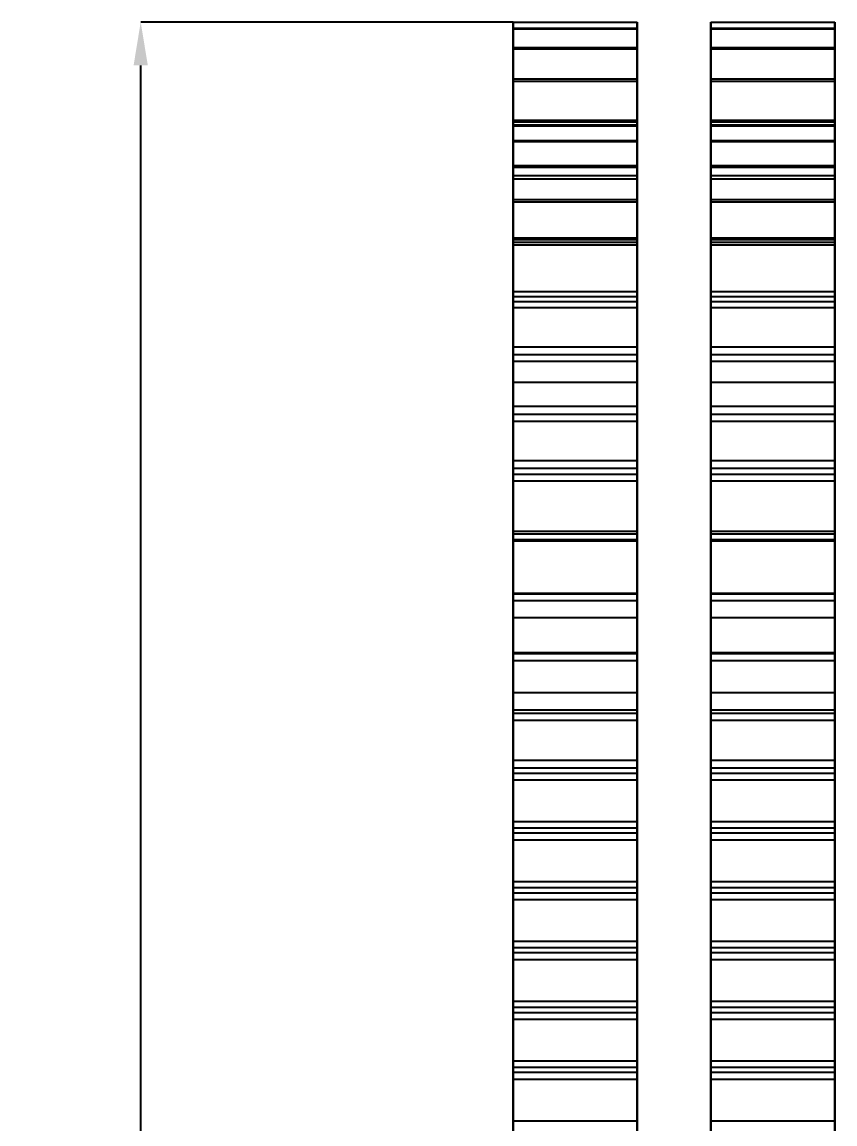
# Model space of a CAD drawing. Header units: millimetres. Extents: x -79 to 41330, y -75911 to 371.
# Drawn here: x 1788.1 to 1919.1, y -35929.3 to -35751.7 of the extents above; entities that cross this region are included whole.
import ezdxf

# ---------------------------------------------------------------- set-up
doc = ezdxf.new("R2010")
doc.units = ezdxf.units.MM
doc.layers.add('R17_COTAS_P', color=1, linetype='Continuous')
doc.layers.add('R17_PIEZAS_P', color=3, linetype='Continuous')
doc.dimstyles.get("Standard").update_dxf_attribs({"dimtxt": 2.5, "dimasz": 2.5, "dimexe": 1.25, "dimexo": 0.625, "dimtad": 1, "dimcen": 2.5, "dimazin": 3, "dimtfac": 1, "dimtmove": 0, "dimatfit": 3})

# ---------------------------------------------------------------- blocks, each defined once
blk = doc.blocks.new('_CLOSEDFILLED')
at = {"color": 0, "linetype": 'BYBLOCK'}
blk.add_solid([(-1, 0.164), (0, 0), (-1, -0.164)], dxfattribs=at)
blk = doc.blocks.new('*D168')
for p, q in [((1867.18, -35751.69), (1807.18, -35751.69)), ((1807.18, -36178.8), (1807.18, -35758.69)), ((1867.18, -36185.8), (1807.18, -36185.8))]:
    blk.add_line(p, q)
at = {"layer": 'Defpoints'}
for p in [(1867.18, -35751.69), (1807.18, -36185.8), (1867.18, -36185.8)]:
    blk.add_point(p, dxfattribs=at)
at = {"layer": 'R17_COTAS_P', "xscale": 7, "yscale": 7}
for p, rotation in [((1807.18, -35751.69), 90), ((1807.18, -36185.8), 270)]:
    blk.add_blockref('_CLOSEDFILLED', p, dxfattribs=dict(at, rotation=rotation))
at = {"layer": 'R17_COTAS_P', "insert": (1798.56, -35968.75), "char_height": 16, "attachment_point": 5, "rotation": 90}
blk.add_mtext('434,11', dxfattribs=at)

msp = doc.modelspace()

# ---------------------------------------------------------------- linework, layer by layer
at = {"layer": 'R17_PIEZAS_P'}
for p, q in [((1867.18, -35752.689), (1867.18, -35751.693)), ((1867.18, -35751.693), (1887.18, -35751.693)), ((1867.18, -35767.573), (1867.18, -35751.693)), ((1867.18, -35751.693), (1867.18, -35752.81)), ((1887.18, -35751.693), (1887.18, -35752.689)), ((1887.18, -35751.693), (1887.18, -35767.573)), ((1887.18, -35752.81), (1887.18, -35751.693)), ((1899.06, -35752.689), (1899.06, -35751.693)), ((1899.06, -35751.693), (1919.06, -35751.693)), ((1899.06, -35767.573), (1899.06, -35751.693)), ((1899.06, -35751.693), (1899.06, -35752.81)), ((1919.06, -35751.693), (1919.06, -35752.689)), ((1919.06, -35751.693), (1919.06, -35767.573)), ((1919.06, -35752.81), (1919.06, -35751.693)), ((1867.18, -35755.771), (1867.18, -35752.689)), ((1867.18, -35752.689), (1887.18, -35752.689)), ((1867.18, -35768.364), (1867.18, -35752.689)), ((1867.18, -35752.81), (1887.18, -35752.81)), ((1867.18, -35768.46), (1867.18, -35752.81)), ((1867.18, -35752.81), (1867.18, -35756.01)), ((1887.18, -35752.689), (1887.18, -35755.771)), ((1887.18, -35752.689), (1887.18, -35768.364)), ((1887.18, -35752.81), (1887.18, -35768.46)), ((1887.18, -35756.01), (1887.18, -35752.81)), ((1899.06, -35755.771), (1899.06, -35752.689)), ((1899.06, -35752.689), (1919.06, -35752.689)), ((1899.06, -35768.364), (1899.06, -35752.689)), ((1899.06, -35752.81), (1919.06, -35752.81)), ((1899.06, -35768.46), (1899.06, -35752.81)), ((1899.06, -35752.81), (1899.06, -35756.01)), ((1919.06, -35752.689), (1919.06, -35755.771)), ((1919.06, -35752.689), (1919.06, -35768.364)), ((1919.06, -35752.81), (1919.06, -35768.46)), ((1919.06, -35756.01), (1919.06, -35752.81)), ((1867.18, -35760.854), (1867.18, -35755.771)), ((1867.18, -35755.771), (1887.18, -35755.771)), ((1867.18, -35770.811), (1867.18, -35755.771)), ((1887.18, -35755.771), (1887.18, -35760.854)), ((1887.18, -35755.771), (1887.18, -35770.811)), ((1899.06, -35760.854), (1899.06, -35755.771)), ((1899.06, -35755.771), (1919.06, -35755.771)), ((1899.06, -35770.811), (1899.06, -35755.771)), ((1919.06, -35755.771), (1919.06, -35760.854)), ((1919.06, -35755.771), (1919.06, -35770.811)), ((1867.18, -35756.01), (1887.18, -35756.01)), ((1867.18, -35771), (1867.18, -35756.01)), ((1867.18, -35756.01), (1867.18, -35761.203)), ((1887.18, -35756.01), (1887.18, -35771)), ((1887.18, -35761.203), (1887.18, -35756.01)), ((1899.06, -35756.01), (1919.06, -35756.01)), ((1899.06, -35771), (1899.06, -35756.01)), ((1899.06, -35756.01), (1899.06, -35761.203)), ((1919.06, -35756.01), (1919.06, -35771)), ((1919.06, -35761.203), (1919.06, -35756.01)), ((1867.18, -35767.799), (1867.18, -35760.854)), ((1867.18, -35760.854), (1887.18, -35760.854)), ((1867.18, -35774.846), (1867.18, -35760.854)), ((1867.18, -35761.203), (1887.18, -35761.203)), ((1867.18, -35775.123), (1867.18, -35761.203)), ((1867.18, -35761.203), (1867.18, -35768.249)), ((1887.18, -35760.854), (1887.18, -35767.799)), ((1887.18, -35760.854), (1887.18, -35774.846)), ((1887.18, -35761.203), (1887.18, -35775.123)), ((1887.18, -35768.249), (1887.18, -35761.203)), ((1899.06, -35767.799), (1899.06, -35760.854)), ((1899.06, -35760.854), (1919.06, -35760.854)), ((1899.06, -35774.846), (1899.06, -35760.854)), ((1899.06, -35761.203), (1919.06, -35761.203)), ((1899.06, -35775.123), (1899.06, -35761.203)), ((1899.06, -35761.203), (1899.06, -35768.249)), ((1919.06, -35760.854), (1919.06, -35767.799)), ((1919.06, -35760.854), (1919.06, -35774.846)), ((1919.06, -35761.203), (1919.06, -35775.123)), ((1919.06, -35768.249), (1919.06, -35761.203)), ((1887.18, -35767.573), (1867.18, -35767.573)), ((1867.18, -35767.573), (1867.18, -35768.364)), ((1867.18, -35768.46), (1867.18, -35767.573)), ((1867.18, -35776.415), (1867.18, -35767.799)), ((1867.18, -35767.799), (1887.18, -35767.799)), ((1867.18, -35780.359), (1867.18, -35767.799)), ((1867.18, -35768.249), (1887.18, -35768.249)), ((1867.18, -35780.717), (1867.18, -35768.249)), ((1867.18, -35768.249), (1867.18, -35776.955)), ((1887.18, -35768.364), (1867.18, -35768.364)), ((1867.18, -35768.364), (1867.18, -35770.811)), ((1887.18, -35768.364), (1887.18, -35767.573)), ((1887.18, -35767.573), (1887.18, -35768.46)), ((1887.18, -35767.799), (1887.18, -35776.415)), ((1887.18, -35767.799), (1887.18, -35780.359)), ((1887.18, -35768.249), (1887.18, -35780.717)), ((1887.18, -35776.955), (1887.18, -35768.249)), ((1887.18, -35770.811), (1887.18, -35768.364)), ((1919.06, -35767.573), (1899.06, -35767.573)), ((1899.06, -35767.573), (1899.06, -35768.364)), ((1899.06, -35768.46), (1899.06, -35767.573)), ((1899.06, -35776.415), (1899.06, -35767.799)), ((1899.06, -35767.799), (1919.06, -35767.799)), ((1899.06, -35780.359), (1899.06, -35767.799)), ((1899.06, -35768.249), (1919.06, -35768.249)), ((1899.06, -35780.717), (1899.06, -35768.249)), ((1899.06, -35768.249), (1899.06, -35776.955)), ((1919.06, -35768.364), (1899.06, -35768.364)), ((1899.06, -35768.364), (1899.06, -35770.811)), ((1919.06, -35768.364), (1919.06, -35767.573)), ((1919.06, -35767.573), (1919.06, -35768.46)), ((1919.06, -35767.799), (1919.06, -35776.415)), ((1919.06, -35767.799), (1919.06, -35780.359)), ((1919.06, -35768.249), (1919.06, -35780.717)), ((1919.06, -35776.955), (1919.06, -35768.249)), ((1919.06, -35770.811), (1919.06, -35768.364)), ((1887.18, -35768.46), (1867.18, -35768.46)), ((1867.18, -35771), (1867.18, -35768.46)), ((1887.18, -35768.46), (1887.18, -35771)), ((1919.06, -35768.46), (1899.06, -35768.46)), ((1899.06, -35771), (1899.06, -35768.46)), ((1919.06, -35768.46), (1919.06, -35771)), ((1887.18, -35770.811), (1867.18, -35770.811)), ((1867.18, -35770.811), (1867.18, -35774.846)), ((1887.18, -35771), (1867.18, -35771)), ((1867.18, -35775.123), (1867.18, -35771)), ((1887.18, -35774.846), (1887.18, -35770.811)), ((1887.18, -35771), (1887.18, -35775.123)), ((1919.06, -35770.811), (1899.06, -35770.811)), ((1899.06, -35770.811), (1899.06, -35774.846)), ((1919.06, -35771), (1899.06, -35771)), ((1899.06, -35775.123), (1899.06, -35771)), ((1919.06, -35774.846), (1919.06, -35770.811)), ((1919.06, -35771), (1919.06, -35775.123)), ((1887.18, -35774.846), (1867.18, -35774.846)), ((1867.18, -35774.846), (1867.18, -35780.359)), ((1887.18, -35775.123), (1867.18, -35775.123)), ((1867.18, -35780.717), (1867.18, -35775.123)), ((1887.18, -35780.359), (1887.18, -35774.846)), ((1887.18, -35775.123), (1887.18, -35780.717)), ((1919.06, -35774.846), (1899.06, -35774.846)), ((1899.06, -35774.846), (1899.06, -35780.359)), ((1919.06, -35775.123), (1899.06, -35775.123)), ((1899.06, -35780.717), (1899.06, -35775.123)), ((1919.06, -35780.359), (1919.06, -35774.846)), ((1919.06, -35775.123), (1919.06, -35780.717)), ((1867.18, -35786.466), (1867.18, -35776.415)), ((1867.18, -35776.415), (1887.18, -35776.415)), ((1867.18, -35787.2), (1867.18, -35776.415)), ((1867.18, -35776.955), (1887.18, -35776.955)), ((1867.18, -35787.628), (1867.18, -35776.955)), ((1867.18, -35776.955), (1867.18, -35786.807)), ((1887.18, -35776.415), (1887.18, -35786.466)), ((1887.18, -35776.415), (1887.18, -35787.2)), ((1887.18, -35776.955), (1887.18, -35787.628)), ((1887.18, -35786.807), (1887.18, -35776.955)), ((1899.06, -35786.466), (1899.06, -35776.415)), ((1899.06, -35776.415), (1919.06, -35776.415)), ((1899.06, -35787.2), (1899.06, -35776.415)), ((1899.06, -35776.955), (1919.06, -35776.955)), ((1899.06, -35787.628), (1899.06, -35776.955)), ((1899.06, -35776.955), (1899.06, -35786.807)), ((1919.06, -35776.415), (1919.06, -35786.466)), ((1919.06, -35776.415), (1919.06, -35787.2)), ((1919.06, -35776.955), (1919.06, -35787.628)), ((1919.06, -35786.807), (1919.06, -35776.955)), ((1887.18, -35780.359), (1867.18, -35780.359)), ((1867.18, -35780.359), (1867.18, -35787.2)), ((1887.18, -35780.717), (1867.18, -35780.717)), ((1867.18, -35787.628), (1867.18, -35780.717)), ((1887.18, -35787.2), (1887.18, -35780.359)), ((1887.18, -35780.717), (1887.18, -35787.628)), ((1919.06, -35780.359), (1899.06, -35780.359)), ((1899.06, -35780.359), (1899.06, -35787.2)), ((1919.06, -35780.717), (1899.06, -35780.717)), ((1899.06, -35787.628), (1899.06, -35780.717)), ((1919.06, -35787.2), (1919.06, -35780.359)), ((1919.06, -35780.717), (1919.06, -35787.628)), ((1867.18, -35797.676), (1867.18, -35786.466)), ((1867.18, -35786.466), (1887.18, -35786.466)), ((1867.18, -35795.18), (1867.18, -35786.466)), ((1867.18, -35786.807), (1867.18, -35796.718)), ((1887.18, -35786.807), (1867.18, -35786.807)), ((1867.18, -35786.807), (1867.18, -35795.94)), ((1887.18, -35787.2), (1867.18, -35787.2)), ((1867.18, -35787.2), (1867.18, -35795.18)), ((1887.18, -35787.628), (1867.18, -35787.628)), ((1867.18, -35795.94), (1867.18, -35787.628)), ((1887.18, -35786.466), (1887.18, -35797.676)), ((1887.18, -35786.466), (1887.18, -35795.18)), ((1887.18, -35796.718), (1887.18, -35786.807)), ((1887.18, -35795.94), (1887.18, -35786.807)), ((1887.18, -35795.18), (1887.18, -35787.2)), ((1887.18, -35787.628), (1887.18, -35795.94)), ((1899.06, -35797.676), (1899.06, -35786.466)), ((1899.06, -35786.466), (1919.06, -35786.466)), ((1899.06, -35795.18), (1899.06, -35786.466)), ((1899.06, -35786.807), (1899.06, -35796.718)), ((1919.06, -35786.807), (1899.06, -35786.807)), ((1899.06, -35786.807), (1899.06, -35795.94)), ((1919.06, -35787.2), (1899.06, -35787.2)), ((1899.06, -35787.2), (1899.06, -35795.18)), ((1919.06, -35787.628), (1899.06, -35787.628)), ((1899.06, -35795.94), (1899.06, -35787.628)), ((1919.06, -35786.466), (1919.06, -35797.676)), ((1919.06, -35786.466), (1919.06, -35795.18)), ((1919.06, -35796.718), (1919.06, -35786.807)), ((1919.06, -35795.94), (1919.06, -35786.807)), ((1919.06, -35795.18), (1919.06, -35787.2)), ((1919.06, -35787.628), (1919.06, -35795.94)), ((1887.18, -35795.18), (1867.18, -35795.18)), ((1867.18, -35795.18), (1867.18, -35804.08)), ((1867.18, -35795.94), (1887.18, -35795.94)), ((1867.18, -35805.306), (1867.18, -35795.94)), ((1867.18, -35796.718), (1887.18, -35796.718)), ((1867.18, -35805.306), (1867.18, -35796.718)), ((1867.18, -35796.718), (1867.18, -35806.357)), ((1887.18, -35804.08), (1887.18, -35795.18)), ((1887.18, -35795.94), (1887.18, -35805.306)), ((1887.18, -35796.718), (1887.18, -35805.306)), ((1887.18, -35806.357), (1887.18, -35796.718)), ((1919.06, -35795.18), (1899.06, -35795.18)), ((1899.06, -35795.18), (1899.06, -35804.08)), ((1899.06, -35795.94), (1919.06, -35795.94)), ((1899.06, -35805.306), (1899.06, -35795.94)), ((1899.06, -35796.718), (1919.06, -35796.718)), ((1899.06, -35805.306), (1899.06, -35796.718)), ((1899.06, -35796.718), (1899.06, -35806.357)), ((1919.06, -35804.08), (1919.06, -35795.18)), ((1919.06, -35795.94), (1919.06, -35805.306)), ((1919.06, -35796.718), (1919.06, -35805.306)), ((1919.06, -35806.357), (1919.06, -35796.718)), ((1867.18, -35809.739), (1867.18, -35797.676)), ((1867.18, -35797.676), (1887.18, -35797.676)), ((1867.18, -35804.08), (1867.18, -35797.676)), ((1887.18, -35797.676), (1887.18, -35809.739)), ((1887.18, -35797.676), (1887.18, -35804.08)), ((1899.06, -35809.739), (1899.06, -35797.676)), ((1899.06, -35797.676), (1919.06, -35797.676)), ((1899.06, -35804.08), (1899.06, -35797.676)), ((1919.06, -35797.676), (1919.06, -35809.739)), ((1919.06, -35797.676), (1919.06, -35804.08)), ((1887.18, -35804.08), (1867.18, -35804.08)), ((1867.18, -35804.08), (1867.18, -35813.656)), ((1887.18, -35805.306), (1867.18, -35805.306)), ((1867.18, -35814.944), (1867.18, -35805.306)), ((1887.18, -35813.656), (1887.18, -35804.08)), ((1887.18, -35805.306), (1887.18, -35814.944)), ((1919.06, -35804.08), (1899.06, -35804.08)), ((1899.06, -35804.08), (1899.06, -35813.656)), ((1919.06, -35805.306), (1899.06, -35805.306)), ((1899.06, -35814.944), (1899.06, -35805.306)), ((1919.06, -35813.656), (1919.06, -35804.08)), ((1919.06, -35805.306), (1919.06, -35814.944)), ((1867.18, -35806.357), (1887.18, -35806.357)), ((1867.18, -35814.944), (1867.18, -35806.357)), ((1867.18, -35806.357), (1867.18, -35815.995)), ((1887.18, -35806.357), (1887.18, -35814.944)), ((1887.18, -35815.995), (1887.18, -35806.357)), ((1899.06, -35806.357), (1919.06, -35806.357)), ((1899.06, -35814.944), (1899.06, -35806.357)), ((1899.06, -35806.357), (1899.06, -35815.995)), ((1919.06, -35806.357), (1919.06, -35814.944)), ((1919.06, -35815.995), (1919.06, -35806.357)), ((1867.18, -35822.323), (1867.18, -35809.739)), ((1867.18, -35809.739), (1887.18, -35809.739)), ((1867.18, -35813.656), (1867.18, -35809.739)), ((1887.18, -35809.739), (1887.18, -35822.323)), ((1887.18, -35809.739), (1887.18, -35813.656)), ((1899.06, -35822.323), (1899.06, -35809.739)), ((1899.06, -35809.739), (1919.06, -35809.739)), ((1899.06, -35813.656), (1899.06, -35809.739)), ((1919.06, -35809.739), (1919.06, -35822.323)), ((1919.06, -35809.739), (1919.06, -35813.656)), ((1887.18, -35813.656), (1867.18, -35813.656)), ((1867.18, -35813.656), (1867.18, -35823.647)), ((1887.18, -35823.647), (1887.18, -35813.656)), ((1919.06, -35813.656), (1899.06, -35813.656)), ((1899.06, -35813.656), (1899.06, -35823.647)), ((1919.06, -35823.647), (1919.06, -35813.656)), ((1887.18, -35814.944), (1867.18, -35814.944)), ((1867.18, -35824.583), (1867.18, -35814.944)), ((1867.18, -35815.995), (1887.18, -35815.995)), ((1867.18, -35824.583), (1867.18, -35815.995)), ((1867.18, -35815.995), (1867.18, -35825.634)), ((1887.18, -35814.944), (1887.18, -35824.583)), ((1887.18, -35815.995), (1887.18, -35824.583)), ((1887.18, -35825.634), (1887.18, -35815.995)), ((1919.06, -35814.944), (1899.06, -35814.944)), ((1899.06, -35824.583), (1899.06, -35814.944)), ((1899.06, -35815.995), (1919.06, -35815.995)), ((1899.06, -35824.583), (1899.06, -35815.995)), ((1899.06, -35815.995), (1899.06, -35825.634)), ((1919.06, -35814.944), (1919.06, -35824.583)), ((1919.06, -35815.995), (1919.06, -35824.583)), ((1919.06, -35825.634), (1919.06, -35815.995)), ((1867.18, -35835.083), (1867.18, -35822.323)), ((1867.18, -35822.323), (1887.18, -35822.323)), ((1867.18, -35823.647), (1867.18, -35822.323)), ((1887.18, -35822.323), (1887.18, -35835.083)), ((1887.18, -35822.323), (1887.18, -35823.647)), ((1899.06, -35835.083), (1899.06, -35822.323)), ((1899.06, -35822.323), (1919.06, -35822.323)), ((1899.06, -35823.647), (1899.06, -35822.323)), ((1919.06, -35822.323), (1919.06, -35835.083)), ((1919.06, -35822.323), (1919.06, -35823.647)), ((1887.18, -35823.647), (1867.18, -35823.647)), ((1867.18, -35823.647), (1867.18, -35833.777)), ((1887.18, -35824.583), (1867.18, -35824.583)), ((1867.18, -35834.221), (1867.18, -35824.583)), ((1887.18, -35833.777), (1887.18, -35823.647)), ((1887.18, -35824.583), (1887.18, -35834.221)), ((1919.06, -35823.647), (1899.06, -35823.647)), ((1899.06, -35823.647), (1899.06, -35833.777)), ((1919.06, -35824.583), (1899.06, -35824.583)), ((1899.06, -35834.221), (1899.06, -35824.583)), ((1919.06, -35833.777), (1919.06, -35823.647)), ((1919.06, -35824.583), (1919.06, -35834.221)), ((1867.18, -35825.634), (1887.18, -35825.634)), ((1867.18, -35834.221), (1867.18, -35825.634)), ((1867.18, -35825.634), (1867.18, -35835.272)), ((1887.18, -35825.634), (1887.18, -35834.221)), ((1887.18, -35835.272), (1887.18, -35825.634)), ((1899.06, -35825.634), (1919.06, -35825.634)), ((1899.06, -35834.221), (1899.06, -35825.634)), ((1899.06, -35825.634), (1899.06, -35835.272)), ((1919.06, -35825.634), (1919.06, -35834.221)), ((1919.06, -35835.272), (1919.06, -35825.634)), ((1887.18, -35833.777), (1867.18, -35833.777)), ((1867.18, -35833.777), (1867.18, -35843.77)), ((1867.18, -35833.777), (1867.18, -35835.083)), ((1887.18, -35843.77), (1887.18, -35833.777)), ((1887.18, -35835.083), (1887.18, -35833.777)), ((1919.06, -35833.777), (1899.06, -35833.777)), ((1899.06, -35833.777), (1899.06, -35843.77)), ((1899.06, -35833.777), (1899.06, -35835.083)), ((1919.06, -35843.77), (1919.06, -35833.777)), ((1919.06, -35835.083), (1919.06, -35833.777)), ((1887.18, -35834.221), (1867.18, -35834.221)), ((1867.18, -35843.86), (1867.18, -35834.221)), ((1867.18, -35847.669), (1867.18, -35835.083)), ((1867.18, -35835.083), (1887.18, -35835.083)), ((1867.18, -35835.272), (1887.18, -35835.272)), ((1867.18, -35843.86), (1867.18, -35835.272)), ((1867.18, -35835.272), (1867.18, -35844.911)), ((1887.18, -35834.221), (1887.18, -35843.86)), ((1887.18, -35835.083), (1887.18, -35847.669)), ((1887.18, -35835.272), (1887.18, -35843.86)), ((1887.18, -35844.911), (1887.18, -35835.272)), ((1919.06, -35834.221), (1899.06, -35834.221)), ((1899.06, -35843.86), (1899.06, -35834.221)), ((1899.06, -35847.669), (1899.06, -35835.083)), ((1899.06, -35835.083), (1919.06, -35835.083)), ((1899.06, -35835.272), (1919.06, -35835.272)), ((1899.06, -35843.86), (1899.06, -35835.272)), ((1899.06, -35835.272), (1899.06, -35844.911)), ((1919.06, -35834.221), (1919.06, -35843.86)), ((1919.06, -35835.083), (1919.06, -35847.669)), ((1919.06, -35835.272), (1919.06, -35843.86)), ((1919.06, -35844.911), (1919.06, -35835.272)), ((1887.18, -35843.77), (1867.18, -35843.77)), ((1867.18, -35843.77), (1867.18, -35853.351)), ((1867.18, -35843.77), (1867.18, -35847.669)), ((1887.18, -35843.86), (1867.18, -35843.86)), ((1867.18, -35853.498), (1867.18, -35843.86)), ((1887.18, -35853.351), (1887.18, -35843.77)), ((1887.18, -35847.669), (1887.18, -35843.77)), ((1887.18, -35843.86), (1887.18, -35853.498)), ((1919.06, -35843.77), (1899.06, -35843.77)), ((1899.06, -35843.77), (1899.06, -35853.351)), ((1899.06, -35843.77), (1899.06, -35847.669)), ((1919.06, -35843.86), (1899.06, -35843.86)), ((1899.06, -35853.498), (1899.06, -35843.86)), ((1919.06, -35853.351), (1919.06, -35843.77)), ((1919.06, -35847.669), (1919.06, -35843.77)), ((1919.06, -35843.86), (1919.06, -35853.498)), ((1867.18, -35844.911), (1887.18, -35844.911)), ((1867.18, -35853.498), (1867.18, -35844.911)), ((1867.18, -35844.911), (1867.18, -35854.549)), ((1887.18, -35844.911), (1887.18, -35853.498)), ((1887.18, -35854.549), (1887.18, -35844.911)), ((1899.06, -35844.911), (1919.06, -35844.911)), ((1899.06, -35853.498), (1899.06, -35844.911)), ((1899.06, -35844.911), (1899.06, -35854.549)), ((1919.06, -35844.911), (1919.06, -35853.498)), ((1919.06, -35854.549), (1919.06, -35844.911)), ((1867.18, -35859.736), (1867.18, -35847.669)), ((1867.18, -35847.669), (1887.18, -35847.669)), ((1887.18, -35847.669), (1887.18, -35859.736)), ((1899.06, -35859.736), (1899.06, -35847.669)), ((1899.06, -35847.669), (1919.06, -35847.669)), ((1919.06, -35847.669), (1919.06, -35859.736)), ((1887.18, -35853.351), (1867.18, -35853.351)), ((1867.18, -35853.351), (1867.18, -35862.566)), ((1867.18, -35853.351), (1867.18, -35859.736)), ((1887.18, -35853.498), (1867.18, -35853.498)), ((1867.18, -35863.137), (1867.18, -35853.498)), ((1887.18, -35862.566), (1887.18, -35853.351)), ((1887.18, -35859.736), (1887.18, -35853.351)), ((1887.18, -35853.498), (1887.18, -35863.137)), ((1919.06, -35853.351), (1899.06, -35853.351)), ((1899.06, -35853.351), (1899.06, -35862.566)), ((1899.06, -35853.351), (1899.06, -35859.736)), ((1919.06, -35853.498), (1899.06, -35853.498)), ((1899.06, -35863.137), (1899.06, -35853.498)), ((1919.06, -35862.566), (1919.06, -35853.351)), ((1919.06, -35859.736), (1919.06, -35853.351)), ((1919.06, -35853.498), (1919.06, -35863.137)), ((1867.18, -35854.549), (1887.18, -35854.549)), ((1867.18, -35863.137), (1867.18, -35854.549)), ((1867.18, -35854.549), (1867.18, -35864.188)), ((1887.18, -35854.549), (1887.18, -35863.137)), ((1887.18, -35864.188), (1887.18, -35854.549)), ((1899.06, -35854.549), (1919.06, -35854.549)), ((1899.06, -35863.137), (1899.06, -35854.549)), ((1899.06, -35854.549), (1899.06, -35864.188)), ((1919.06, -35854.549), (1919.06, -35863.137)), ((1919.06, -35864.188), (1919.06, -35854.549)), ((1867.18, -35870.648), (1867.18, -35859.736)), ((1867.18, -35859.736), (1887.18, -35859.736)), ((1887.18, -35859.736), (1887.18, -35870.648)), ((1899.06, -35870.648), (1899.06, -35859.736)), ((1899.06, -35859.736), (1919.06, -35859.736)), ((1919.06, -35859.736), (1919.06, -35870.648)), ((1887.18, -35862.566), (1867.18, -35862.566)), ((1867.18, -35862.566), (1867.18, -35871.951)), ((1867.18, -35862.566), (1867.18, -35870.648)), ((1887.18, -35863.137), (1867.18, -35863.137)), ((1867.18, -35872.775), (1867.18, -35863.137)), ((1867.18, -35864.188), (1887.18, -35864.188)), ((1867.18, -35872.775), (1867.18, -35864.188)), ((1867.18, -35864.188), (1867.18, -35873.826)), ((1887.18, -35871.951), (1887.18, -35862.566)), ((1887.18, -35870.648), (1887.18, -35862.566)), ((1887.18, -35863.137), (1887.18, -35872.775)), ((1887.18, -35864.188), (1887.18, -35872.775)), ((1887.18, -35873.826), (1887.18, -35864.188)), ((1919.06, -35862.566), (1899.06, -35862.566)), ((1899.06, -35862.566), (1899.06, -35871.951)), ((1899.06, -35862.566), (1899.06, -35870.648)), ((1919.06, -35863.137), (1899.06, -35863.137)), ((1899.06, -35872.775), (1899.06, -35863.137)), ((1899.06, -35864.188), (1919.06, -35864.188)), ((1899.06, -35872.775), (1899.06, -35864.188)), ((1899.06, -35864.188), (1899.06, -35873.826)), ((1919.06, -35871.951), (1919.06, -35862.566)), ((1919.06, -35870.648), (1919.06, -35862.566)), ((1919.06, -35863.137), (1919.06, -35872.775)), ((1919.06, -35864.188), (1919.06, -35872.775)), ((1919.06, -35873.826), (1919.06, -35864.188)), ((1867.18, -35880.539), (1867.18, -35870.648)), ((1867.18, -35870.648), (1887.18, -35870.648)), ((1887.18, -35870.648), (1887.18, -35880.539)), ((1899.06, -35880.539), (1899.06, -35870.648)), ((1899.06, -35870.648), (1919.06, -35870.648)), ((1919.06, -35870.648), (1919.06, -35880.539)), ((1887.18, -35871.951), (1867.18, -35871.951)), ((1867.18, -35871.951), (1867.18, -35881.59)), ((1867.18, -35871.951), (1867.18, -35880.539)), ((1887.18, -35872.775), (1867.18, -35872.775)), ((1867.18, -35882.414), (1867.18, -35872.775)), ((1887.18, -35881.59), (1887.18, -35871.951)), ((1887.18, -35880.539), (1887.18, -35871.951)), ((1887.18, -35872.775), (1887.18, -35882.414)), ((1919.06, -35871.951), (1899.06, -35871.951)), ((1899.06, -35871.951), (1899.06, -35881.59)), ((1899.06, -35871.951), (1899.06, -35880.539)), ((1919.06, -35872.775), (1899.06, -35872.775)), ((1899.06, -35882.414), (1899.06, -35872.775)), ((1919.06, -35881.59), (1919.06, -35871.951)), ((1919.06, -35880.539), (1919.06, -35871.951)), ((1919.06, -35872.775), (1919.06, -35882.414)), ((1867.18, -35873.826), (1887.18, -35873.826)), ((1867.18, -35882.414), (1867.18, -35873.826)), ((1867.18, -35873.826), (1867.18, -35883.465)), ((1887.18, -35873.826), (1887.18, -35882.414)), ((1887.18, -35883.465), (1887.18, -35873.826)), ((1899.06, -35873.826), (1919.06, -35873.826)), ((1899.06, -35882.414), (1899.06, -35873.826)), ((1899.06, -35873.826), (1899.06, -35883.465)), ((1919.06, -35873.826), (1919.06, -35882.414)), ((1919.06, -35883.465), (1919.06, -35873.826)), ((1867.18, -35890.177), (1867.18, -35880.539)), ((1867.18, -35880.539), (1887.18, -35880.539)), ((1887.18, -35881.59), (1867.18, -35881.59)), ((1867.18, -35881.59), (1867.18, -35891.229)), ((1867.18, -35881.59), (1867.18, -35890.177)), ((1887.18, -35880.539), (1887.18, -35890.177)), ((1887.18, -35891.229), (1887.18, -35881.59)), ((1887.18, -35890.177), (1887.18, -35881.59)), ((1899.06, -35890.177), (1899.06, -35880.539)), ((1899.06, -35880.539), (1919.06, -35880.539)), ((1919.06, -35881.59), (1899.06, -35881.59)), ((1899.06, -35881.59), (1899.06, -35891.229)), ((1899.06, -35881.59), (1899.06, -35890.177)), ((1919.06, -35880.539), (1919.06, -35890.177)), ((1919.06, -35891.229), (1919.06, -35881.59)), ((1919.06, -35890.177), (1919.06, -35881.59)), ((1887.18, -35882.414), (1867.18, -35882.414)), ((1867.18, -35892.052), (1867.18, -35882.414)), ((1867.18, -35883.465), (1887.18, -35883.465)), ((1867.18, -35892.052), (1867.18, -35883.465)), ((1867.18, -35883.465), (1867.18, -35893.103)), ((1887.18, -35882.414), (1887.18, -35892.052)), ((1887.18, -35883.465), (1887.18, -35892.052)), ((1887.18, -35893.103), (1887.18, -35883.465)), ((1919.06, -35882.414), (1899.06, -35882.414)), ((1899.06, -35892.052), (1899.06, -35882.414)), ((1899.06, -35883.465), (1919.06, -35883.465)), ((1899.06, -35892.052), (1899.06, -35883.465)), ((1899.06, -35883.465), (1899.06, -35893.103)), ((1919.06, -35882.414), (1919.06, -35892.052)), ((1919.06, -35883.465), (1919.06, -35892.052)), ((1919.06, -35893.103), (1919.06, -35883.465)), ((1867.18, -35899.816), (1867.18, -35890.177)), ((1867.18, -35890.177), (1887.18, -35890.177)), ((1887.18, -35890.177), (1887.18, -35899.816)), ((1899.06, -35899.816), (1899.06, -35890.177)), ((1899.06, -35890.177), (1919.06, -35890.177)), ((1919.06, -35890.177), (1919.06, -35899.816)), ((1887.18, -35891.229), (1867.18, -35891.229)), ((1867.18, -35891.229), (1867.18, -35900.867)), ((1867.18, -35891.229), (1867.18, -35899.816)), ((1887.18, -35892.052), (1867.18, -35892.052)), ((1867.18, -35901.691), (1867.18, -35892.052)), ((1887.18, -35900.867), (1887.18, -35891.229)), ((1887.18, -35899.816), (1887.18, -35891.229)), ((1887.18, -35892.052), (1887.18, -35901.691)), ((1919.06, -35891.229), (1899.06, -35891.229)), ((1899.06, -35891.229), (1899.06, -35900.867)), ((1899.06, -35891.229), (1899.06, -35899.816)), ((1919.06, -35892.052), (1899.06, -35892.052)), ((1899.06, -35901.691), (1899.06, -35892.052)), ((1919.06, -35900.867), (1919.06, -35891.229)), ((1919.06, -35899.816), (1919.06, -35891.229)), ((1919.06, -35892.052), (1919.06, -35901.691)), ((1867.18, -35893.103), (1887.18, -35893.103)), ((1867.18, -35901.691), (1867.18, -35893.103)), ((1867.18, -35893.103), (1867.18, -35902.742)), ((1887.18, -35893.103), (1887.18, -35901.691)), ((1887.18, -35902.742), (1887.18, -35893.103)), ((1899.06, -35893.103), (1919.06, -35893.103)), ((1899.06, -35901.691), (1899.06, -35893.103)), ((1899.06, -35893.103), (1899.06, -35902.742)), ((1919.06, -35893.103), (1919.06, -35901.691)), ((1919.06, -35902.742), (1919.06, -35893.103)), ((1867.18, -35909.454), (1867.18, -35899.816)), ((1867.18, -35899.816), (1887.18, -35899.816)), ((1887.18, -35900.867), (1867.18, -35900.867)), ((1867.18, -35900.867), (1867.18, -35910.506)), ((1867.18, -35900.867), (1867.18, -35909.454)), ((1887.18, -35899.816), (1887.18, -35909.454)), ((1887.18, -35910.506), (1887.18, -35900.867)), ((1887.18, -35909.454), (1887.18, -35900.867)), ((1899.06, -35909.454), (1899.06, -35899.816)), ((1899.06, -35899.816), (1919.06, -35899.816)), ((1919.06, -35900.867), (1899.06, -35900.867)), ((1899.06, -35900.867), (1899.06, -35910.506)), ((1899.06, -35900.867), (1899.06, -35909.454)), ((1919.06, -35899.816), (1919.06, -35909.454)), ((1919.06, -35910.506), (1919.06, -35900.867)), ((1919.06, -35909.454), (1919.06, -35900.867)), ((1887.18, -35901.691), (1867.18, -35901.691)), ((1867.18, -35911.329), (1867.18, -35901.691)), ((1867.18, -35902.742), (1887.18, -35902.742)), ((1867.18, -35911.329), (1867.18, -35902.742)), ((1867.18, -35902.742), (1867.18, -35912.38)), ((1887.18, -35901.691), (1887.18, -35911.329)), ((1887.18, -35902.742), (1887.18, -35911.329)), ((1887.18, -35912.38), (1887.18, -35902.742)), ((1919.06, -35901.691), (1899.06, -35901.691)), ((1899.06, -35911.329), (1899.06, -35901.691)), ((1899.06, -35902.742), (1919.06, -35902.742)), ((1899.06, -35911.329), (1899.06, -35902.742)), ((1899.06, -35902.742), (1899.06, -35912.38)), ((1919.06, -35901.691), (1919.06, -35911.329)), ((1919.06, -35902.742), (1919.06, -35911.329)), ((1919.06, -35912.38), (1919.06, -35902.742)), ((1867.18, -35919.093), (1867.18, -35909.454)), ((1867.18, -35909.454), (1887.18, -35909.454)), ((1887.18, -35909.454), (1887.18, -35919.093)), ((1899.06, -35919.093), (1899.06, -35909.454)), ((1899.06, -35909.454), (1919.06, -35909.454)), ((1919.06, -35909.454), (1919.06, -35919.093)), ((1887.18, -35910.506), (1867.18, -35910.506)), ((1867.18, -35910.506), (1867.18, -35920.144)), ((1867.18, -35910.506), (1867.18, -35919.093)), ((1887.18, -35911.329), (1867.18, -35911.329)), ((1867.18, -35920.968), (1867.18, -35911.329)), ((1887.18, -35920.144), (1887.18, -35910.506)), ((1887.18, -35919.093), (1887.18, -35910.506)), ((1887.18, -35911.329), (1887.18, -35920.968)), ((1919.06, -35910.506), (1899.06, -35910.506)), ((1899.06, -35910.506), (1899.06, -35920.144)), ((1899.06, -35910.506), (1899.06, -35919.093)), ((1919.06, -35911.329), (1899.06, -35911.329)), ((1899.06, -35920.968), (1899.06, -35911.329)), ((1919.06, -35920.144), (1919.06, -35910.506)), ((1919.06, -35919.093), (1919.06, -35910.506)), ((1919.06, -35911.329), (1919.06, -35920.968)), ((1867.18, -35912.38), (1887.18, -35912.38)), ((1867.18, -35920.968), (1867.18, -35912.38)), ((1867.18, -35912.38), (1867.18, -35922.019)), ((1887.18, -35912.38), (1887.18, -35920.968)), ((1887.18, -35922.019), (1887.18, -35912.38)), ((1899.06, -35912.38), (1919.06, -35912.38)), ((1899.06, -35920.968), (1899.06, -35912.38)), ((1899.06, -35912.38), (1899.06, -35922.019)), ((1919.06, -35912.38), (1919.06, -35920.968)), ((1919.06, -35922.019), (1919.06, -35912.38)), ((1867.18, -35928.731), (1867.18, -35919.093)), ((1867.18, -35919.093), (1887.18, -35919.093)), ((1887.18, -35919.093), (1887.18, -35928.731)), ((1899.06, -35928.731), (1899.06, -35919.093)), ((1899.06, -35919.093), (1919.06, -35919.093)), ((1919.06, -35919.093), (1919.06, -35928.731)), ((1887.18, -35920.144), (1867.18, -35920.144)), ((1867.18, -35920.144), (1867.18, -35929.783)), ((1867.18, -35920.144), (1867.18, -35928.731)), ((1887.18, -35920.968), (1867.18, -35920.968)), ((1867.18, -35930.606), (1867.18, -35920.968)), ((1887.18, -35929.783), (1887.18, -35920.144)), ((1887.18, -35928.731), (1887.18, -35920.144)), ((1887.18, -35920.968), (1887.18, -35930.606)), ((1919.06, -35920.144), (1899.06, -35920.144)), ((1899.06, -35920.144), (1899.06, -35929.783)), ((1899.06, -35920.144), (1899.06, -35928.731)), ((1919.06, -35920.968), (1899.06, -35920.968)), ((1899.06, -35930.606), (1899.06, -35920.968)), ((1919.06, -35929.783), (1919.06, -35920.144)), ((1919.06, -35928.731), (1919.06, -35920.144)), ((1919.06, -35920.968), (1919.06, -35930.606)), ((1867.18, -35922.019), (1887.18, -35922.019)), ((1867.18, -35930.606), (1867.18, -35922.019)), ((1867.18, -35922.019), (1867.18, -35931.657)), ((1887.18, -35922.019), (1887.18, -35930.606)), ((1887.18, -35931.657), (1887.18, -35922.019)), ((1899.06, -35922.019), (1919.06, -35922.019)), ((1899.06, -35930.606), (1899.06, -35922.019)), ((1899.06, -35922.019), (1899.06, -35931.657)), ((1919.06, -35922.019), (1919.06, -35930.606)), ((1919.06, -35931.657), (1919.06, -35922.019)), ((1867.18, -35938.37), (1867.18, -35928.731)), ((1867.18, -35928.731), (1887.18, -35928.731)), ((1887.18, -35928.731), (1887.18, -35938.37)), ((1899.06, -35938.37), (1899.06, -35928.731)), ((1899.06, -35928.731), (1919.06, -35928.731)), ((1919.06, -35928.731), (1919.06, -35938.37))]:
    msp.add_line(p, q, dxfattribs=at)

# ---------------------------------------------------------------- dimensions: what is measured, and where the dimension line sits
at = {"layer": 'R17_COTAS_P'}
dim = msp.add_linear_dim(base=(1807.18, -36185.803), p1=(1867.18, -36185.803), p2=(1867.18, -35751.693), angle=90, dimstyle='Standard', override={"dimtxt": 16, "dimasz": 7, "dimtad": 1, "dimdec": 2}, dxfattribs=at)
dim.commit()
dim.dimension.update_dxf_attribs({"geometry": '*D168', "text_midpoint": (1798.555, -35968.748)})

doc.saveas('drawing.dxf')
